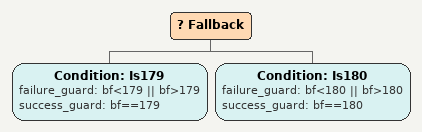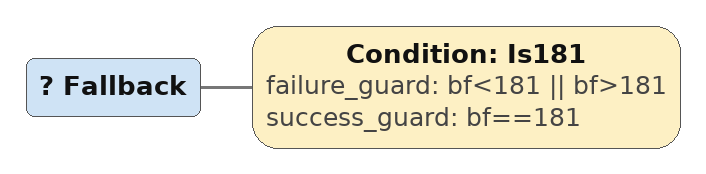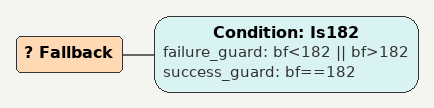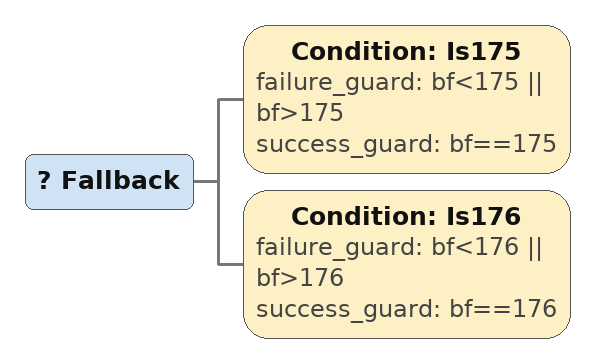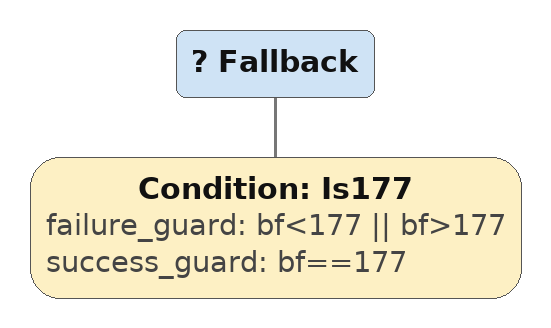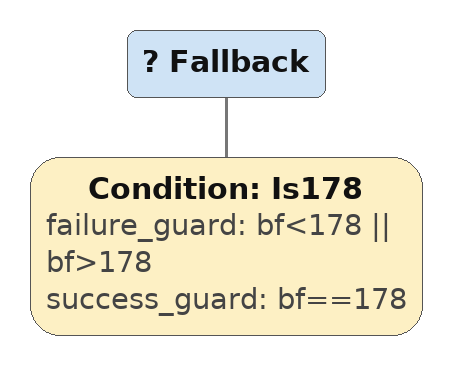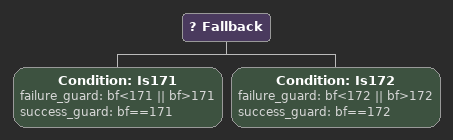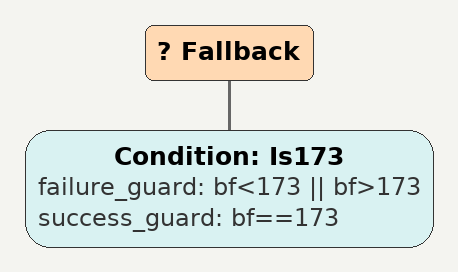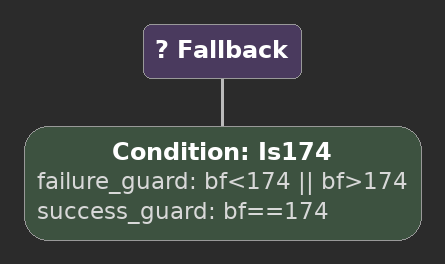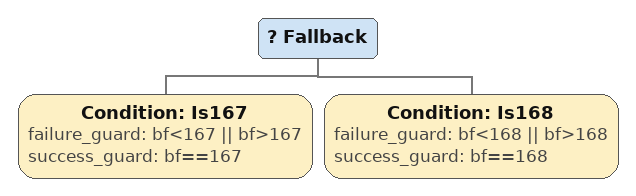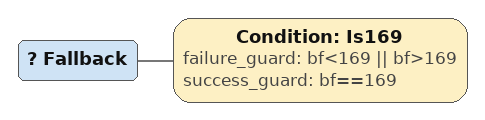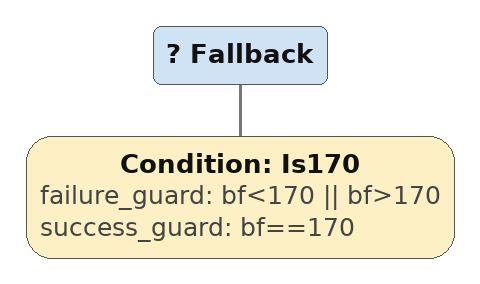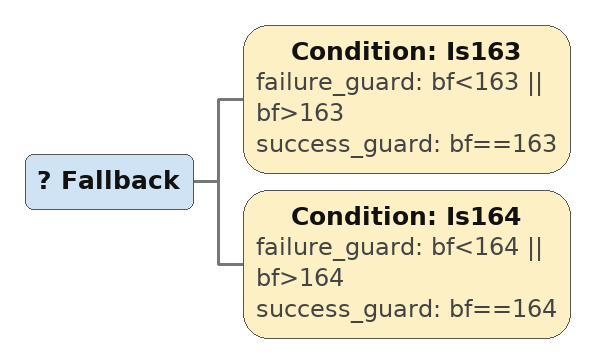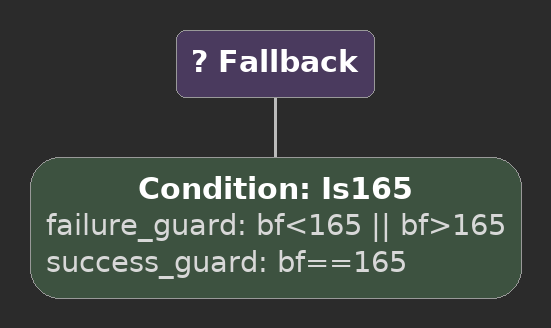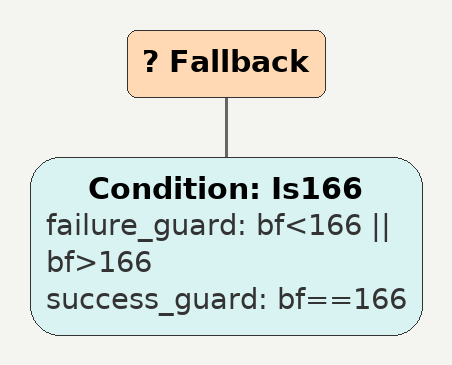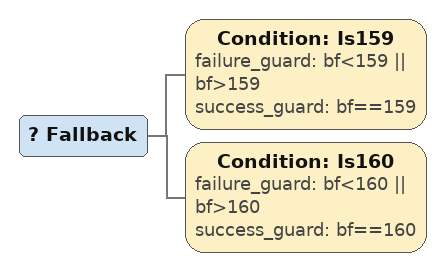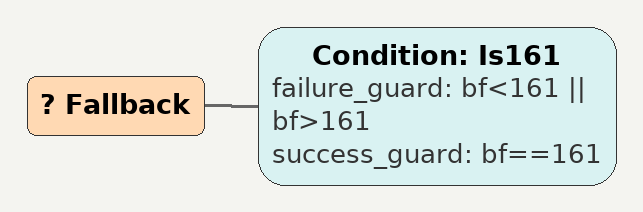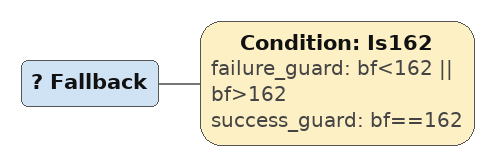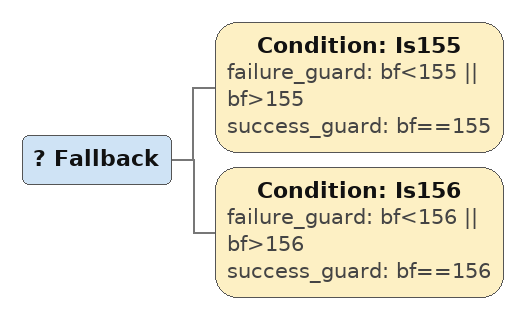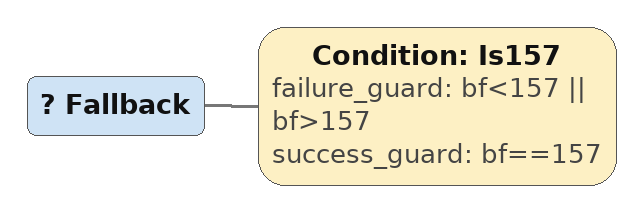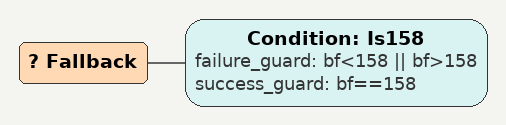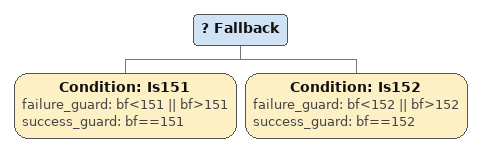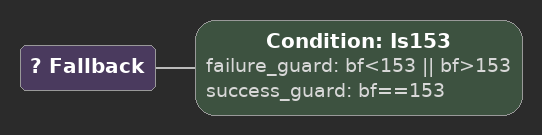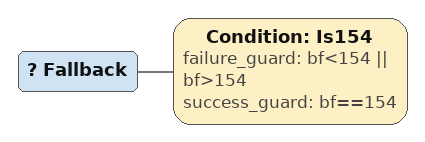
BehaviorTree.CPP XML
<Fallback>
    <Condition ID="Is179" failure_guard="bf&lt;179 || bf>179" success_guard="bf==179"/>
    <Condition ID="Is180" failure_guard="bf&lt;180 || bf>180" success_guard="bf==180"/>
        sequence178
        sequence
        children {
        } end_children
    } end_composite
</Fallback>

<Fallback>
    <Condition ID="Is181" failure_guard="bf&lt;181 || bf>181" success_guard="bf==181"/>
        sequence178
        sequence
        children {
        } end_children
    } end_composite
</Fallback>

<Fallback>
    <Condition ID="Is182" failure_guard="bf&lt;182 || bf>182" success_guard="bf==182"/>
        sequence178
        sequence
        children {
        } end_children
    } end_composite
</Fallback>

<Fallback>
    <Condition ID="Is175" failure_guard="bf&lt;175 || bf>175" success_guard="bf==175"/>
    <Condition ID="Is176" failure_guard="bf&lt;176 || bf>176" success_guard="bf==176"/>
        sequence174
        sequence
        children {
        } end_children
    } end_composite
</Fallback>

<Fallback>
    <Condition ID="Is177" failure_guard="bf&lt;177 || bf>177" success_guard="bf==177"/>
        sequence174
        sequence
        children {
        } end_children
    } end_composite
</Fallback>

<Fallback>
    <Condition ID="Is178" failure_guard="bf&lt;178 || bf>178" success_guard="bf==178"/>
        sequence174
        sequence
        children {
        } end_children
    } end_composite
</Fallback>

<Fallback>
    <Condition ID="Is171" failure_guard="bf&lt;171 || bf>171" success_guard="bf==171"/>
    <Condition ID="Is172" failure_guard="bf&lt;172 || bf>172" success_guard="bf==172"/>
        sequence170
        sequence
        children {
        } end_children
    } end_composite
</Fallback>

<Fallback>
    <Condition ID="Is173" failure_guard="bf&lt;173 || bf>173" success_guard="bf==173"/>
        sequence170
        sequence
        children {
        } end_children
    } end_composite
</Fallback>

<Fallback>
    <Condition ID="Is174" failure_guard="bf&lt;174 || bf>174" success_guard="bf==174"/>
        sequence170
        sequence
        children {
        } end_children
    } end_composite
</Fallback>

<Fallback>
    <Condition ID="Is167" failure_guard="bf&lt;167 || bf>167" success_guard="bf==167"/>
    <Condition ID="Is168" failure_guard="bf&lt;168 || bf>168" success_guard="bf==168"/>
        sequence166
        sequence
        children {
        } end_children
    } end_composite
</Fallback>

<Fallback>
    <Condition ID="Is169" failure_guard="bf&lt;169 || bf>169" success_guard="bf==169"/>
        sequence166
        sequence
        children {
        } end_children
    } end_composite
</Fallback>

<Fallback>
    <Condition ID="Is170" failure_guard="bf&lt;170 || bf>170" success_guard="bf==170"/>
        sequence166
        sequence
        children {
        } end_children
    } end_composite
</Fallback>

<Fallback>
    <Condition ID="Is163" failure_guard="bf&lt;163 || bf>163" success_guard="bf==163"/>
    <Condition ID="Is164" failure_guard="bf&lt;164 || bf>164" success_guard="bf==164"/>
        sequence162
        sequence
        children {
        } end_children
    } end_composite
</Fallback>

<Fallback>
    <Condition ID="Is165" failure_guard="bf&lt;165 || bf>165" success_guard="bf==165"/>
        sequence162
        sequence
        children {
        } end_children
    } end_composite
</Fallback>

<Fallback>
    <Condition ID="Is166" failure_guard="bf&lt;166 || bf>166" success_guard="bf==166"/>
        sequence162
        sequence
        children {
        } end_children
    } end_composite
</Fallback>

<Fallback>
    <Condition ID="Is159" failure_guard="bf&lt;159 || bf>159" success_guard="bf==159"/>
    <Condition ID="Is160" failure_guard="bf&lt;160 || bf>160" success_guard="bf==160"/>
        sequence158
        sequence
        children {
        } end_children
    } end_composite
</Fallback>

<Fallback>
    <Condition ID="Is161" failure_guard="bf&lt;161 || bf>161" success_guard="bf==161"/>
        sequence158
        sequence
        children {
        } end_children
    } end_composite
</Fallback>

<Fallback>
    <Condition ID="Is162" failure_guard="bf&lt;162 || bf>162" success_guard="bf==162"/>
        sequence158
        sequence
        children {
        } end_children
    } end_composite
</Fallback>

<Fallback>
    <Condition ID="Is155" failure_guard="bf&lt;155 || bf>155" success_guard="bf==155"/>
    <Condition ID="Is156" failure_guard="bf&lt;156 || bf>156" success_guard="bf==156"/>
        sequence154
        sequence
        children {
        } end_children
    } end_composite
</Fallback>

<Fallback>
    <Condition ID="Is157" failure_guard="bf&lt;157 || bf>157" success_guard="bf==157"/>
        sequence154
        sequence
        children {
        } end_children
    } end_composite
</Fallback>

<Fallback>
    <Condition ID="Is158" failure_guard="bf&lt;158 || bf>158" success_guard="bf==158"/>
        sequence154
        sequence
        children {
        } end_children
    } end_composite
</Fallback>

<Fallback>
    <Condition ID="Is151" failure_guard="bf&lt;151 || bf>151" success_guard="bf==151"/>
    <Condition ID="Is152" failure_guard="bf&lt;152 || bf>152" success_guard="bf==152"/>
        sequence150
        sequence
        children {
        } end_children
    } end_composite
</Fallback>

<Fallback>
    <Condition ID="Is153" failure_guard="bf&lt;153 || bf>153" success_guard="bf==153"/>
        sequence150
        sequence
        children {
        } end_children
    } end_composite
</Fallback>

<Fallback>
    <Condition ID="Is154" failure_guard="bf&lt;154 || bf>154" success_guard="bf==154"/>
        sequence150
        sequence
        children {
        } end_children
    } end_composite
</Fallback>
